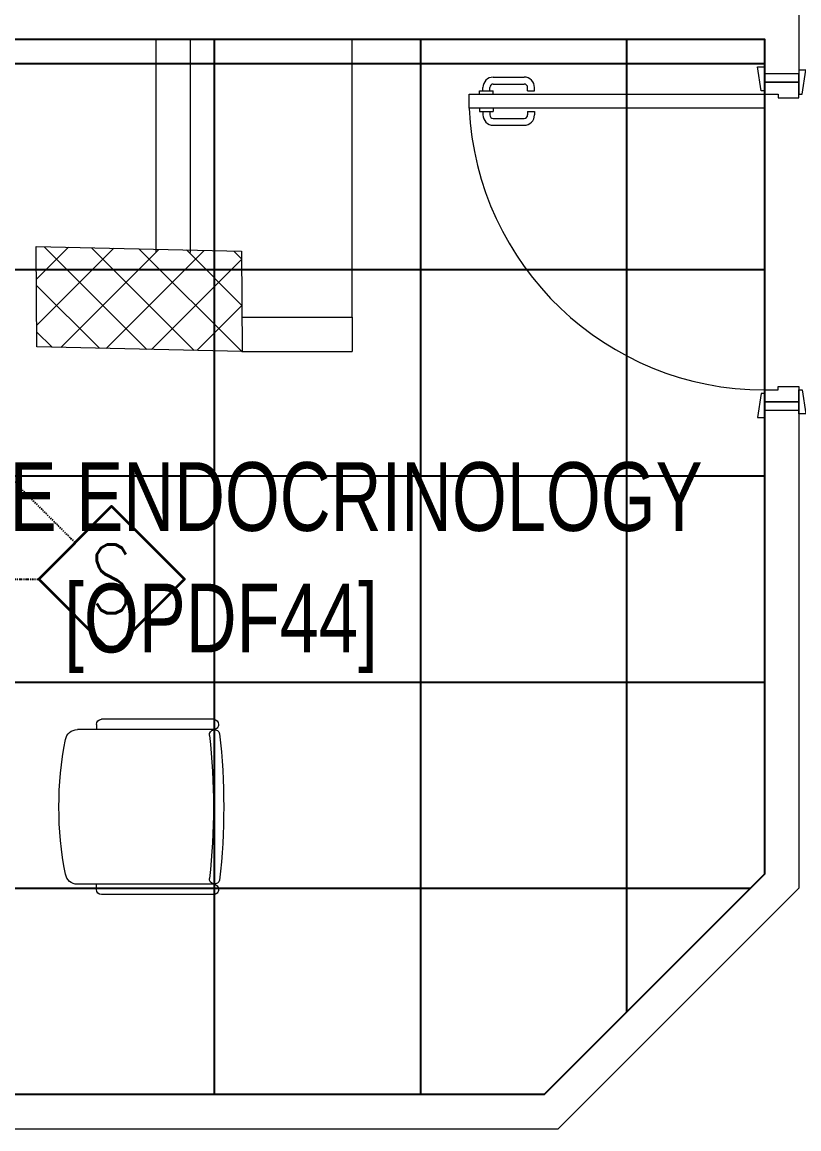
# Model space of a CAD drawing. Extents: x -12260 to 57327, y -29287 to 19916.
# Drawn here: x 41316 to 43576, y -910 to 2310 of the extents above; entities that cross this region are included whole.
import ezdxf
from ezdxf.enums import TextEntityAlignment as Align

# ---------------------------------------------------------------- set-up
doc = ezdxf.new("R2010")
doc.units = 0
doc.header["$LTSCALE"] = 0.25
doc.linetypes.add('DASHDOT', pattern=[25.4, 12.7, -6.35, 0, -6.35])
for name, color, linetype, lineweight in [('01-First Floor$0$72_EGR_BASE_TEXT', 252, 'Continuous', 5), ('01-First Floor$0$C-HYDR-CTCH', 251, 'Continuous', 5), ('01-First Floor$0$Hatch', 252, 'Continuous', 5), ('01-First Floor$0$LOADING', 253, 'Continuous', 5), ('01-First Floor$0$Walls', 251, 'Continuous', 5), ('01-First Floor$0$Wooden Joinery', 251, 'Continuous', 5), ('E-LITE-CLNG-CNDT', 6, 'DASHDOT', 35), ('F-ALRM-CLNG @ 100', 33, 'Continuous', 35), ('F-ALRM-CLNG-CNDT', 51, 'DASHDOT', 25)]:
    doc.layers.add(name, color=color, linetype=linetype, lineweight=lineweight)
doc.layers.add('01-First Floor$0$FALSE CEILING', color=251, linetype='Continuous')
doc.layers.add('01-First Floor$0$TME-NON MEDICAL FURNITURE', color=242, linetype='Continuous')
doc.styles.add('01-First Floor$0$X3G_ENTITY_9EC9', font='swisscl.ttf', dxfattribs={"height": 0.2})
doc.styles.add('01-First Floor$0$X3G_ENTITY_9F38', font='swisscl.ttf', dxfattribs={"height": 0.2})
doc.styles.add('DC_SIMPLEX', font='SIMPLEX.shx', dxfattribs={"width": 0.7})

# ---------------------------------------------------------------- blocks, each defined once
blk = doc.blocks.new('01-First Floor$0$A$C72370EFE')
at = {"layer": '01-First Floor$0$Wooden Joinery'}
for p, q in [((-0.01, -0.03), (-0.01, -0.07)), ((0, -0.03), (-0.01, -0.03)), ((0.04, -0.03), (0.05, -0.03)), ((0.05, -0.03), (0.05, -0.07)), ((-0.01, -0.04), (-0.02, -0.04)), ((-0.01, -0.06), (-0.02, -0.06)), ((0.05, -0.04), (0.06, -0.04)), ((0.05, -0.06), (0.06, -0.06)), ((-0.05, -0.07), (-0.05, -0.16)), ((-0.03, -0.07), (-0.03, -0.16)), ((0, -0.07), (-0.01, -0.07)), ((0.04, -0.07), (0.05, -0.07)), ((0.07, -0.07), (0.07, -0.16)), ((0.09, -0.07), (0.09, -0.16)), ((-0.01, -0.17), (-0.02, -0.17)), ((-0.01, -0.19), (-0.02, -0.19)), ((-0.01, -0.17), (-0.01, -0.19)), ((0.05, -0.17), (0.06, -0.17)), ((0.05, -0.17), (0.05, -0.19)), ((0.05, -0.19), (0.06, -0.19))]:
    blk.add_line(p, q, dxfattribs=at)
for centre, radius, start, end in [((-0.02, -0.07), 0.03, 90, 180), ((-0.02, -0.07), 0.01, 90, 180), ((0.06, -0.07), 0.03, 0, 90), ((0.06, -0.07), 0.01, 0, 90), ((-0.02, -0.16), 0.03, 180, 270), ((-0.02, -0.16), 0.01, 180, 270), ((0.06, -0.16), 0.01, 270, 0), ((0.06, -0.16), 0.03, 270, 0)]:
    blk.add_arc(centre, radius, start, end, dxfattribs=at)
blk = doc.blocks.new('01-First Floor$0$A$C5DAD61B4')
at = {"layer": '01-First Floor$0$Wooden Joinery'}
for points in [[(80, 959.1), (80, 969.1), (10, 979.1), (10, 959.1)], [(940, 959.1), (940, 969.1), (1010, 979.1), (1010, 959.1)], [(70, 859.1), (70, 849.1), (0, 839.1), (0, 859.1)], [(120, 859.1), (120, 0), (80, 0), (80, 859.1)], [(950, 859.1), (950, 849.1), (1020, 839.1), (1020, 859.1)]]:
    blk.add_lwpolyline(points, close=True, dxfattribs=at)
for points in [[(45, 859.1), (45, 959.1), (20, 959.1), (20, 859.1), (45, 859.1)], [(45, 859.1), (80, 859.1), (80, 899.1), (90, 899.1), (90, 959.1), (45, 959.1), (45, 859.1)], [(975, 859.1), (940, 859.1), (940, 899.1), (930, 899.1), (930, 959.1), (975, 959.1), (975, 859.1)], [(975, 859.1), (975, 959.1), (1000, 959.1), (1000, 859.1), (975, 859.1)]]:
    blk.add_lwpolyline(points, dxfattribs=at)
blk.add_arc((80, 859.1), 860, 272.666, 0, dxfattribs=at)
at = {"layer": '01-First Floor$0$Wooden Joinery', "xscale": 999.9999999998854, "yscale": 999.9999999998854, "zscale": 999.9999999998854, "rotation": 180}
blk.add_blockref('01-First Floor$0$A$C72370EFE', (120, 0), dxfattribs=at)
blk = doc.blocks.new('01-First Floor$0$GF21016-P')
at = {"layer": '01-First Floor$0$LOADING', "extrusion": (-1.24384e-09, -1.20261e-09, -1)}
for p, q in [((0.0128, 0.0179), (0.0128, 0.4136)), ((0.4628, 0.0179), (0.4628, 0.4136)), ((-0.0022, 0.3585), (0.0128, 0.3585)), ((0.4778, 0.3585), (0.4628, 0.3585)), ((-0.0172, 0.0179), (-0.0172, 0.3435)), ((0.4928, 0.0179), (0.4928, 0.3435)), ((0.4778, 0.0029), (0.4778, 0.0029))]:
    blk.add_line(p, q, dxfattribs=at)
for centre, radius, start, end in [((-0.2378, -0.5362), 1.0036, 78.7568, 101.2432), ((-0.0478, 0.4136), 0.035, 0, 80.6557), ((-0.4278, 0.4136), 0.035, 99.3443, 180), ((0.0022, 0.3435), 0.015, 0, 90), ((-0.4778, 0.3435), 0.015, 90, 180), ((0.0022, 0.0179), 0.015, 270, 0), ((0.0022, 0.0179), 0.015, 180, 270), ((-0.0284, 0.0145), 0.015, 284.3864, 95.5209), ((-0.2378, 1.8734), 1.8855, 263.5119, 276.4881), ((-0.2378, 1.8928), 1.8749, 263.6341, 276.3659), ((-0.4471, 0.0145), 0.015, 84.4791, 255.6136), ((-0.4778, 0.0179), 0.015, 270, 0), ((-0.4778, 0.0179), 0.015, 180, 270)]:
    blk.add_arc(centre, radius, start, end, dxfattribs=at)
blk = doc.blocks.new('01-First Floor')
at = {"layer": '01-First Floor$0$Hatch'}
h = blk.add_hatch(dxfattribs=at)
h.set_pattern_fill('ANSI37', color=256, scale=30)
h.set_pattern_definition([(45, (-1823.345, -13062.25), (-67.35192, 67.35192), []), (135, (-1823.345, -13062.25), (-67.35192, -67.35192), [])])
h.paths.add_polyline_path([(49129.3, 8855.6), (48525.4, 8847.5), (48529.3, 8559.1), (49133.2, 8567.2)])
h.paths.add_polyline_path([(41968.6, 8847.9), (41385, 8842.5), (41365.1, 8551.1), (41948.6, 8556.5)])
h.paths.add_polyline_path([(27591.6, 8840.5), (26992.5, 8836.4), (26986.8, 8543.4), (27585.9, 8547.5)])
h.paths.add_polyline_path([(34776.8, 8842.7), (34175.6, 8835.2), (34167.4, 8549.5), (34768.6, 8557)])
h.paths.add_polyline_path([(20372.4, 8849.8), (19765.9, 8827.9), (19780.4, 8535.4), (20386.9, 8557.2)])
h.paths.add_polyline_path([(13635.8, 8839.4), (12413.8, 8863.3), (12407.4, 8567.2), (13629.3, 8543.3)])
h.paths.add_polyline_path([(13649.8, 1639.3), (12434.8, 1623.6), (12421.4, 1331.2), (13636.4, 1346.9)])
h.paths.add_polyline_path([(13623.8, -5553.9), (12420.7, -5569.8), (12415, -5862.9), (13618.1, -5846.9)])
h.paths.add_polyline_path([(13642.3, -12752.6), (12445.6, -12764), (12448.4, -13058.5), (13645.1, -13047)])
h.paths.add_polyline_path([(6007.3, -12750.5), (5403.7, -12754.2), (5414.4, -13039.6), (6017.9, -13035.9)])
h.paths.add_polyline_path([(5991.8, -5552.5), (5395, -5550.9), (5394.9, -5852.1), (5991.7, -5853.6)])
h.paths.add_polyline_path([(6001.7, 1637.1), (5382.4, 1638.3), (5371.8, 1335.4), (5991.1, 1334.1)])
h.paths.add_polyline_path([(5978.4, 8816.5), (5377.7, 8830.9), (5374.1, 8541.3), (5974.8, 8526.8)])
h.paths.add_polyline_path([(-1220.7, 8814.6), (-1823.3, 8837.3), (-1821.5, 8549), (-1218.8, 8526.3)])
h.paths.add_polyline_path([(-1213, -5563.7), (-1815, -5570.7), (-1811.6, -5862.3), (-1209.6, -5855.3)])
h.paths.add_polyline_path([(-1195.5, -12758.3), (-1793.9, -12759.3), (-1789, -13060), (-1190.6, -13059)])
h.paths.add_polyline_path([(20391.2, -12745), (19785.5, -12758), (19791.3, -13059.2), (20396.9, -13046.2)])
h.paths.add_polyline_path([(20384.7, -5552.6), (19790.3, -5570.1), (19792.4, -5866.7), (20386.8, -5849.1)])
h.paths.add_polyline_path([(20376, 1655.5), (19777, 1647.8), (19781.1, 1347.6), (20380, 1355.3)])
h.paths.add_polyline_path([(27576.3, 1640.2), (26974.4, 1644.9), (26978.6, 1352.8), (27580.6, 1348.1)])
h.paths.add_polyline_path([(27580.1, -5542.5), (26976.2, -5560), (26989.7, -5860.1), (27589.8, -5839.1)])
h.paths.add_polyline_path([(27596.2, -12758.5), (26992.3, -12751.9), (26990, -13037.6), (27593.8, -13044.2)])
h.paths.add_polyline_path([(34794.7, -12748), (34197.4, -12762.6), (34206.4, -13062.3), (34803.7, -13047.7)])
h.paths.add_polyline_path([(34787.4, -5559.7), (34186.1, -5557.7), (34187.2, -5855), (34788.5, -5856.9)])
h.paths.add_polyline_path([(34750.9, 1644.2), (34170.1, 1648.9), (34189.8, 1359), (34770.6, 1354.3)])
h.paths.add_polyline_path([(41954.3, 1643.4), (41356.7, 1657.2), (41358.7, 1365.3), (41956.3, 1351.5)])
h.paths.add_polyline_path([(41955.3, -5555.1), (41386.9, -5562.7), (41388.7, -5856.9), (41957.1, -5849.3)])
h.paths.add_polyline_path([(41992.3, -12752.3), (41387.1, -12754.9), (41388.4, -13059.5), (41993.7, -13056.8)])
h.paths.add_polyline_path([(49166.6, -12752.8), (48578.6, -12736.7), (48565.4, -13043.9), (49153.3, -13060)])
h.paths.add_polyline_path([(49150.8, -5553.4), (48547.6, -5552.3), (48545.6, -5848.8), (49148.8, -5849.9)])
at = {"layer": '01-First Floor$0$C-HYDR-CTCH', "elevation": 301873, "flags": 128}
blk.add_lwpolyline([(41956.3, 1351.5), (41358.7, 1365.3), (41356.7, 1657.2), (41954.3, 1643.4), (41956.3, 1351.5)], dxfattribs=at)
at = {"layer": '01-First Floor$0$FALSE CEILING', "linetype": 'Continuous'}
for p, q in [((41876, -810), (41876, 2260)), ((42476, -810), (42476, 2260)), ((43076, -568.6), (43076, 2260)), ((39476.2, 2190), (43476, 2190)), ((39478.2, 1590), (43476, 1590)), ((39480.1, 990), (43476, 990)), ((39482.1, 390), (43476, 390)), ((39484, -210), (43434.6, -210))]:
    blk.add_line(p, q, dxfattribs=at)
at = {"layer": '01-First Floor$0$FALSE CEILING'}
blk.add_lwpolyline([(39486, -810), (39476, 2260), (43476, 2260), (43476, -168.6), (42834.6, -810), (39486, -810)], dxfattribs=at)
at = {"layer": '01-First Floor$0$Walls'}
for p, q in [((43576, 4355), (43576, 2160)), ((41706, 2260), (39476, 2260)), ((41706, 1640), (41706, 2260)), ((43476, 2260), (41806, 2260)), ((41806, 1640), (41806, 2260)), ((43476, 2260), (43476, 2160)), ((43576, 2160), (43476, 2160)), ((41955.6, 1451.5, 301873), (42276, 1451.5, 301873)), ((42276, 1451.5, 301873), (42276, 1351.5, 301873)), ((41956.3, 1351.5, 301873), (42276, 1351.5, 301873)), ((43476, 1180), (43476, -168.6)), ((43576, 1180), (43476, 1180)), ((43576, 1180), (43576, -210)), ((43476, -168.6), (42834.6, -810)), ((43576, -210), (42876, -910)), ((39476, -810), (42834.6, -810)), ((34876, -910), (42876, -910))]:
    blk.add_line(p, q, dxfattribs=at)
at = {"layer": '01-First Floor$0$Wooden Joinery'}
blk.add_line((42276, 1451.5, 301873), (42276, 2260), dxfattribs=at)
at = {"layer": '01-First Floor$0$TME-NON MEDICAL FURNITURE', "color": 1, "extrusion": (-2.24019e-05, 2.67576e-11, 1), "xscale": 1000.000000000005, "yscale": 1000.000000000005, "zscale": -1000.000000000002, "rotation": 89.99997488764727}
blk.add_blockref('01-First Floor$0$GF21016-P', (41890.7, -211.1, -1), dxfattribs=at)
at = {"layer": '01-First Floor$0$Wooden Joinery', "rotation": 270}
blk.add_blockref('01-First Floor$0$A$C5DAD61B4', (42616.9, 2180), dxfattribs=at)
at = {"layer": '01-First Floor$0$72_EGR_BASE_TEXT', "char_height": 200, "attachment_point": 2}
for s, insert, style in [('SECRETARY OFFICE ENDOCRINOLOGY', (41325.6, 1029.7, 0), '01-First Floor$0$X3G_ENTITY_9EC9'), ('[OPDF44]', (41894.8, 676.4), '01-First Floor$0$X3G_ENTITY_9F38')]:
    blk.add_mtext(s, dxfattribs=dict(at, insert=insert, style=style))
blk = doc.blocks.new('A$C5CF53093')
blk.add_lwpolyline([(0, -212.1), (-212.1, 0), (0, 212.1), (212.1, 0)], close=True)
blk = doc.blocks.new('*U75')
at = {"xscale": 0.01, "yscale": 0.01, "zscale": 0.01}
blk.add_blockref('A$C5CF53093', (0.007, -0.007), dxfattribs=at)
at = {"color": 6, "style": 'DC_SIMPLEX', "width": 0.7, "flags": 8}
blk.add_attdef('TYPE', text='', height=2, rotation=360, dxfattribs=at).set_placement((0, 0), align=Align.MIDDLE_CENTER)

msp = doc.modelspace()

# ---------------------------------------------------------------- linework, layer by layer
at = {"layer": 'F-ALRM-CLNG-CNDT'}
msp.add_lwpolyline([(41470.6, 3753.2), (41133.9, 3416.5, 0.198912), (41104.6, 3345.8), (41104.6, 1202.8, 0.198912), (41133.9, 1132.1), (41470.6, 795.4)], format="xyb", dxfattribs=at)
msp.add_lwpolyline([(37688.8, 689.3), (41364.6, 689.3)], dxfattribs=at)

# ---------------------------------------------------------------- block references
at = {"layer": 'E-LITE-CLNG-CNDT'}
msp.add_blockref('01-First Floor', (0, 0), dxfattribs=at)
at = {"layer": 'F-ALRM-CLNG @ 100', "xscale": 100, "yscale": 100, "zscale": 100}
msp.add_blockref('*U75', (41576, 690), dxfattribs=at).add_auto_attribs({'TYPE': 'S'})

doc.saveas('drawing.dxf')
